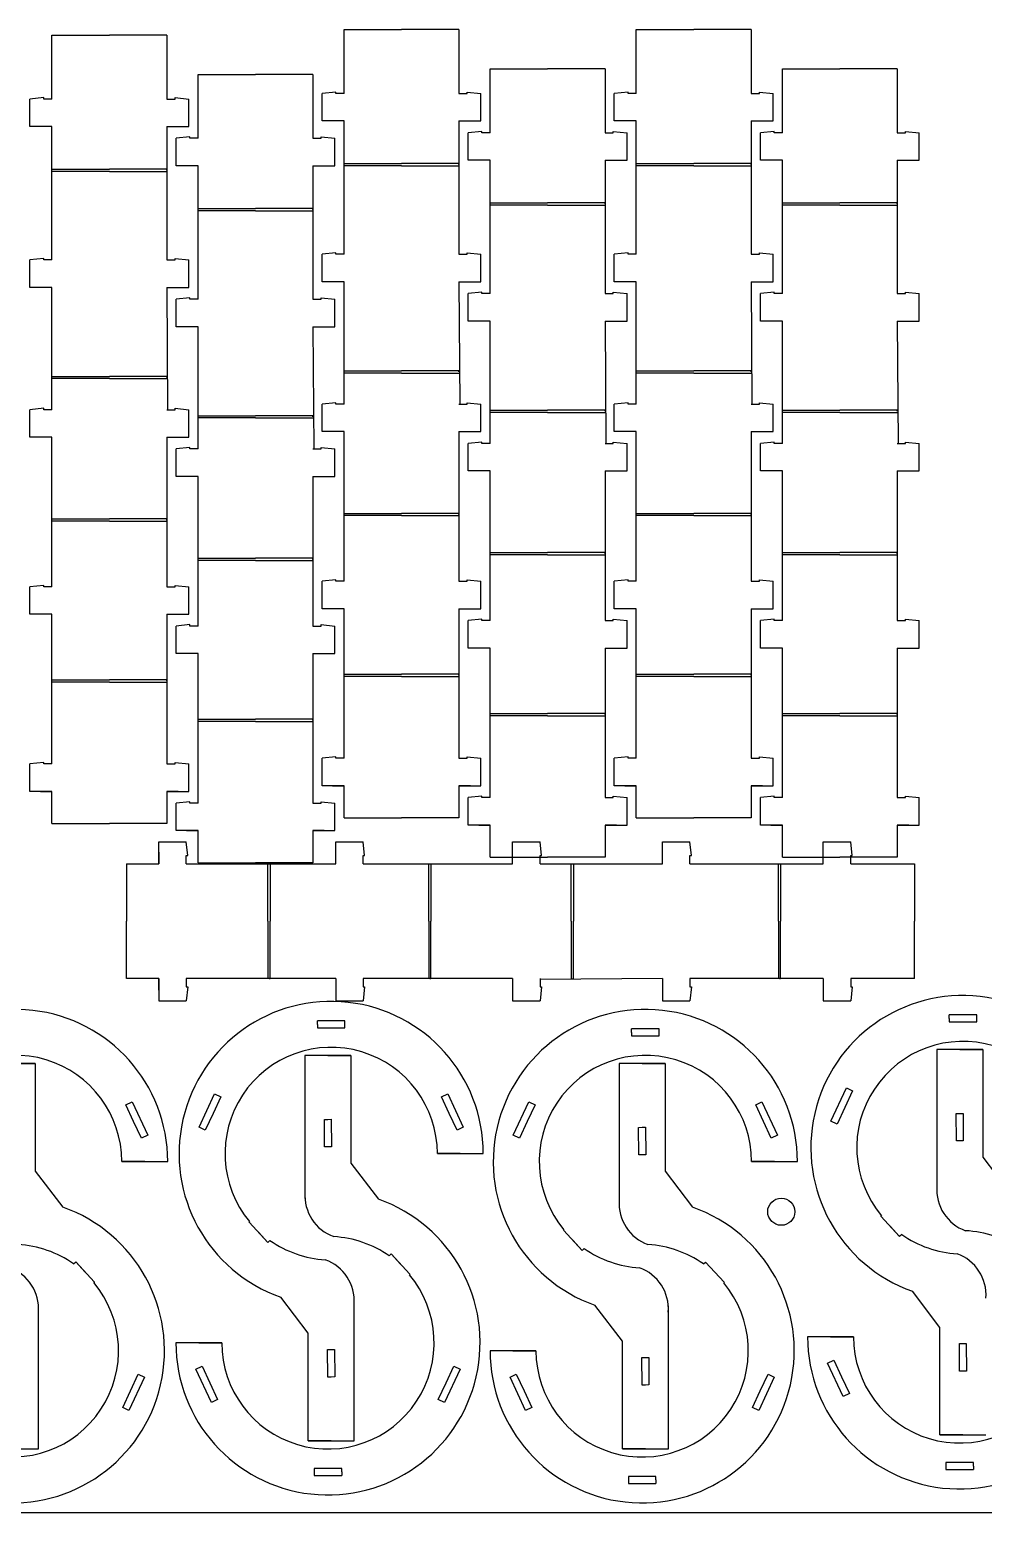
# Model space of a CAD drawing. Header units: inches. Extents: x 1422.9 to 1482.5, y 123.1 to 197.2.
# Drawn here: x 1470.64 to 1474.79, y 147.23 to 153.69 of the extents above; entities that cross this region are included whole.
import ezdxf

# ---------------------------------------------------------------- set-up
doc = ezdxf.new("R2010")
doc.units = ezdxf.units.IN
doc.header["$LTSCALE"] = 0.2
doc.header["$MEASUREMENT"] = 0
doc.layers.add('FLEXURES', color=1, linetype='Continuous')
doc.layers.add('OUTLINES', color=250, linetype='Continuous')

msp = doc.modelspace()

# ---------------------------------------------------------------- linework, layer by layer
at = {"layer": 'FLEXURES'}
for p, q in [((1472.0087, 153.099), (1472.0087, 153.104)), ((1472.0087, 153.104), (1472.2587, 153.104)), ((1472.2587, 153.094), (1472.0087, 153.094)), ((1472.5087, 153.104), (1472.2587, 153.104)), ((1472.2587, 153.094), (1472.5087, 153.094)), ((1472.5087, 153.099), (1472.5087, 153.104)), ((1473.2813, 153.099), (1473.2813, 153.104)), ((1473.2813, 153.104), (1473.5313, 153.104)), ((1473.5313, 153.094), (1473.2813, 153.094)), ((1473.7813, 153.104), (1473.5313, 153.104)), ((1473.5313, 153.094), (1473.7813, 153.094)), ((1473.7813, 153.099), (1473.7813, 153.104)), ((1470.7361, 153.0746), (1470.7361, 153.0796)), ((1470.7361, 153.0796), (1470.9861, 153.0796)), ((1470.9861, 153.0696), (1470.7361, 153.0696)), ((1471.2361, 153.0796), (1470.9861, 153.0796)), ((1470.9861, 153.0696), (1471.2361, 153.0696)), ((1471.2361, 153.0746), (1471.2361, 153.0796)), ((1471.3724, 152.9035), (1471.3724, 152.9085)), ((1471.3724, 152.9085), (1471.6224, 152.9085)), ((1471.6224, 152.8985), (1471.3724, 152.8985)), ((1471.8724, 152.9085), (1471.6224, 152.9085)), ((1471.6224, 152.8985), (1471.8724, 152.8985)), ((1471.8724, 152.9035), (1471.8724, 152.9085)), ((1472.645, 152.9279), (1472.645, 152.9329)), ((1472.645, 152.9329), (1472.895, 152.9329)), ((1472.895, 152.9229), (1472.645, 152.9229)), ((1473.145, 152.9329), (1472.895, 152.9329)), ((1472.895, 152.9229), (1473.145, 152.9229)), ((1473.145, 152.9279), (1473.145, 152.9329)), ((1473.9176, 152.9279), (1473.9176, 152.9329)), ((1473.9176, 152.9329), (1474.1676, 152.9329)), ((1474.1676, 152.9229), (1473.9176, 152.9229)), ((1474.4176, 152.9329), (1474.1676, 152.9329)), ((1474.1676, 152.9229), (1474.4176, 152.9229)), ((1474.4176, 152.9279), (1474.4176, 152.9329)), ((1472.0087, 152.1967), (1472.0087, 152.2017)), ((1472.0087, 152.2017), (1472.2587, 152.2017)), ((1472.2587, 152.1917), (1472.0087, 152.1917)), ((1472.5087, 152.2017), (1472.2587, 152.2017)), ((1472.2587, 152.1917), (1472.5087, 152.1917)), ((1472.5087, 152.1967), (1472.5087, 152.2017)), ((1473.2813, 152.1967), (1473.2813, 152.2017)), ((1473.2813, 152.2017), (1473.5313, 152.2017)), ((1473.5313, 152.1917), (1473.2813, 152.1917)), ((1473.7813, 152.2017), (1473.5313, 152.2017)), ((1473.5313, 152.1917), (1473.7813, 152.1917)), ((1473.7813, 152.1967), (1473.7813, 152.2017)), ((1470.7361, 152.1723), (1470.7361, 152.1773)), ((1470.7361, 152.1773), (1470.9861, 152.1773)), ((1470.9861, 152.1673), (1470.7361, 152.1673)), ((1471.2361, 152.1773), (1470.9861, 152.1773)), ((1470.9861, 152.1673), (1471.2361, 152.1673)), ((1471.2361, 152.1723), (1471.2361, 152.1773)), ((1471.3724, 152.0012), (1471.3724, 152.0062)), ((1471.3724, 152.0062), (1471.6224, 152.0062)), ((1471.6224, 151.9962), (1471.3724, 151.9962)), ((1471.8724, 152.0062), (1471.6224, 152.0062)), ((1471.6224, 151.9962), (1471.8724, 151.9962)), ((1471.8724, 152.0012), (1471.8724, 152.0062)), ((1472.645, 152.0256), (1472.645, 152.0306)), ((1472.645, 152.0306), (1472.895, 152.0306)), ((1472.895, 152.0206), (1472.645, 152.0206)), ((1473.145, 152.0306), (1472.895, 152.0306)), ((1472.895, 152.0206), (1473.145, 152.0206)), ((1473.145, 152.0256), (1473.145, 152.0306)), ((1473.9176, 152.0256), (1473.9176, 152.0306)), ((1473.9176, 152.0306), (1474.1676, 152.0306)), ((1474.1676, 152.0206), (1473.9176, 152.0206)), ((1474.4176, 152.0306), (1474.1676, 152.0306)), ((1474.1676, 152.0206), (1474.4176, 152.0206)), ((1474.4176, 152.0256), (1474.4176, 152.0306)), ((1470.7361, 151.5516), (1470.7361, 151.5566)), ((1470.7361, 151.5566), (1470.9861, 151.5566)), ((1470.9861, 151.5466), (1470.7361, 151.5466)), ((1471.2361, 151.5566), (1470.9861, 151.5566)), ((1470.9861, 151.5466), (1471.2361, 151.5466)), ((1471.2361, 151.5516), (1471.2361, 151.5566)), ((1472.0087, 151.576), (1472.0087, 151.581)), ((1472.0087, 151.581), (1472.2587, 151.581)), ((1472.2587, 151.571), (1472.0087, 151.571)), ((1472.5087, 151.581), (1472.2587, 151.581)), ((1472.2587, 151.571), (1472.5087, 151.571)), ((1472.5087, 151.576), (1472.5087, 151.581)), ((1473.2813, 151.576), (1473.2813, 151.581)), ((1473.2813, 151.581), (1473.5313, 151.581)), ((1473.5313, 151.571), (1473.2813, 151.571)), ((1473.7813, 151.581), (1473.5313, 151.581)), ((1473.5313, 151.571), (1473.7813, 151.571)), ((1473.7813, 151.576), (1473.7813, 151.581)), ((1471.3724, 151.3805), (1471.3724, 151.3855)), ((1471.3724, 151.3855), (1471.6224, 151.3855)), ((1471.6224, 151.3755), (1471.3724, 151.3755)), ((1471.8724, 151.3855), (1471.6224, 151.3855)), ((1471.6224, 151.3755), (1471.8724, 151.3755)), ((1471.8724, 151.3805), (1471.8724, 151.3855)), ((1472.645, 151.4049), (1472.645, 151.4099)), ((1472.645, 151.4099), (1472.895, 151.4099)), ((1472.895, 151.3999), (1472.645, 151.3999)), ((1473.145, 151.4099), (1472.895, 151.4099)), ((1472.895, 151.3999), (1473.145, 151.3999)), ((1473.145, 151.4049), (1473.145, 151.4099)), ((1473.9176, 151.4049), (1473.9176, 151.4099)), ((1473.9176, 151.4099), (1474.1676, 151.4099)), ((1474.1676, 151.3999), (1473.9176, 151.3999)), ((1474.4176, 151.4099), (1474.1676, 151.4099)), ((1474.1676, 151.3999), (1474.4176, 151.3999)), ((1474.4176, 151.4049), (1474.4176, 151.4099)), ((1470.7361, 150.8516), (1470.7361, 150.8566)), ((1470.7361, 150.8566), (1470.9861, 150.8566)), ((1470.9861, 150.8466), (1470.7361, 150.8466)), ((1471.2361, 150.8566), (1470.9861, 150.8566)), ((1470.9861, 150.8466), (1471.2361, 150.8466)), ((1471.2361, 150.8516), (1471.2361, 150.8566)), ((1472.0087, 150.876), (1472.0087, 150.881)), ((1472.0087, 150.881), (1472.2587, 150.881)), ((1472.2587, 150.871), (1472.0087, 150.871)), ((1472.5087, 150.881), (1472.2587, 150.881)), ((1472.2587, 150.871), (1472.5087, 150.871)), ((1472.5087, 150.876), (1472.5087, 150.881)), ((1473.2813, 150.876), (1473.2813, 150.881)), ((1473.2813, 150.881), (1473.5313, 150.881)), ((1473.5313, 150.871), (1473.2813, 150.871)), ((1473.7813, 150.881), (1473.5313, 150.881)), ((1473.5313, 150.871), (1473.7813, 150.871)), ((1473.7813, 150.876), (1473.7813, 150.881)), ((1472.645, 150.7049), (1472.645, 150.7099)), ((1472.645, 150.7099), (1472.895, 150.7099)), ((1473.145, 150.7099), (1472.895, 150.7099)), ((1473.145, 150.7049), (1473.145, 150.7099)), ((1473.9176, 150.7049), (1473.9176, 150.7099)), ((1473.9176, 150.7099), (1474.1676, 150.7099)), ((1474.4176, 150.7099), (1474.1676, 150.7099)), ((1474.4176, 150.7049), (1474.4176, 150.7099)), ((1471.3724, 150.6805), (1471.3724, 150.6855)), ((1471.3724, 150.6855), (1471.6224, 150.6855)), ((1471.6224, 150.6755), (1471.3724, 150.6755)), ((1471.8724, 150.6855), (1471.6224, 150.6855)), ((1471.6224, 150.6755), (1471.8724, 150.6755)), ((1471.8724, 150.6805), (1471.8724, 150.6855)), ((1472.895, 150.6999), (1472.645, 150.6999)), ((1472.895, 150.6999), (1473.145, 150.6999)), ((1474.1676, 150.6999), (1473.9176, 150.6999)), ((1474.1676, 150.6999), (1474.4176, 150.6999)), ((1471.6769, 149.8056), (1471.6769, 150.0556)), ((1471.6819, 150.0556), (1471.6869, 150.0556)), ((1471.6869, 150.0556), (1471.6869, 149.8056)), ((1472.3769, 149.8056), (1472.3769, 150.0556)), ((1472.3819, 150.0556), (1472.3869, 150.0556)), ((1472.3869, 150.0556), (1472.3869, 149.8056)), ((1472.9976, 149.8056), (1472.9976, 150.0556)), ((1473.0026, 150.0556), (1473.0076, 150.0556)), ((1473.0076, 150.0556), (1473.0076, 149.8056)), ((1473.8999, 149.8056), (1473.8999, 150.0556)), ((1473.9049, 150.0556), (1473.9099, 150.0556)), ((1473.9099, 150.0556), (1473.9099, 149.8056)), ((1471.6769, 149.8056), (1471.6769, 149.5556)), ((1471.6869, 149.5556), (1471.6869, 149.8056)), ((1472.3769, 149.8056), (1472.3769, 149.5556)), ((1472.3869, 149.5556), (1472.3869, 149.8056)), ((1472.9976, 149.8056), (1472.9976, 149.5556)), ((1473.0076, 149.5556), (1473.0076, 149.8056)), ((1473.8999, 149.8056), (1473.8999, 149.5556)), ((1473.9099, 149.5556), (1473.9099, 149.8056)), ((1471.6819, 149.5556), (1471.6869, 149.5556)), ((1472.3819, 149.5556), (1472.3869, 149.5556)), ((1473.0026, 149.5556), (1473.0076, 149.5556)), ((1473.9049, 149.5556), (1473.9099, 149.5556))]:
    msp.add_line(p, q, dxfattribs=at)
msp.add_circle((1473.9126, 148.541), 0.0591, dxfattribs=at)
at = {"layer": 'OUTLINES'}
for p, q in [((1472.0087, 153.6865), (1472.2587, 153.6865)), ((1472.0087, 153.409), (1472.0087, 153.6865)), ((1472.5087, 153.6865), (1472.2587, 153.6865)), ((1472.5087, 153.6865), (1472.5087, 153.409)), ((1473.2813, 153.6865), (1473.5313, 153.6865)), ((1473.2813, 153.409), (1473.2813, 153.6865)), ((1473.7813, 153.6865), (1473.5313, 153.6865)), ((1473.7813, 153.6865), (1473.7813, 153.409)), ((1470.7361, 153.6621), (1470.9861, 153.6621)), ((1470.7361, 153.3846), (1470.7361, 153.6621)), ((1471.2361, 153.6621), (1470.9861, 153.6621)), ((1471.2361, 153.6621), (1471.2361, 153.3846)), ((1471.3724, 153.491), (1471.6224, 153.491)), ((1471.3724, 153.2135), (1471.3724, 153.491)), ((1471.8724, 153.491), (1471.6224, 153.491)), ((1471.8724, 153.491), (1471.8724, 153.2135)), ((1472.645, 153.5154), (1472.895, 153.5154)), ((1472.645, 153.2379), (1472.645, 153.5154)), ((1473.145, 153.5154), (1472.895, 153.5154)), ((1473.145, 153.5154), (1473.145, 153.2379)), ((1473.9176, 153.5154), (1474.1676, 153.5154)), ((1473.9176, 153.2379), (1473.9176, 153.5154)), ((1474.4176, 153.5154), (1474.1676, 153.5154)), ((1474.4176, 153.5154), (1474.4176, 153.2379)), ((1471.9727, 153.415), (1471.9127, 153.409)), ((1471.9727, 153.409), (1471.9727, 153.415)), ((1472.5447, 153.409), (1472.5447, 153.415)), ((1472.5447, 153.415), (1472.6047, 153.409)), ((1473.2453, 153.415), (1473.1853, 153.409)), ((1473.2453, 153.409), (1473.2453, 153.415)), ((1473.8173, 153.409), (1473.8173, 153.415)), ((1473.8173, 153.415), (1473.8773, 153.409)), ((1470.7001, 153.3906), (1470.6401, 153.3846)), ((1470.6401, 153.2646), (1470.6401, 153.3846)), ((1470.7001, 153.3846), (1470.7001, 153.3906)), ((1470.7361, 153.3846), (1470.7001, 153.3846)), ((1471.2361, 153.3846), (1471.2721, 153.3846)), ((1471.2721, 153.3846), (1471.2721, 153.3906)), ((1471.2721, 153.3906), (1471.3321, 153.3846)), ((1471.3321, 153.2646), (1471.3321, 153.3846)), ((1471.9127, 153.289), (1471.9127, 153.409)), ((1472.0087, 153.409), (1471.9727, 153.409)), ((1472.5087, 153.409), (1472.5447, 153.409)), ((1472.6047, 153.289), (1472.6047, 153.409)), ((1473.1853, 153.289), (1473.1853, 153.409)), ((1473.2813, 153.409), (1473.2453, 153.409)), ((1473.7813, 153.409), (1473.8173, 153.409)), ((1473.8773, 153.289), (1473.8773, 153.409)), ((1472.0087, 153.289), (1471.9127, 153.289)), ((1471.9727, 153.289), (1471.9127, 153.289)), ((1472.0087, 153.289), (1471.9727, 153.289)), ((1472.0087, 152.709), (1472.0087, 153.289)), ((1472.5087, 153.289), (1472.6047, 153.289)), ((1472.5087, 153.289), (1472.5447, 153.289)), ((1472.5087, 153.289), (1472.5087, 152.709)), ((1472.5447, 153.289), (1472.6047, 153.289)), ((1473.2813, 153.289), (1473.1853, 153.289)), ((1473.2453, 153.289), (1473.1853, 153.289)), ((1473.2813, 153.289), (1473.2453, 153.289)), ((1473.2813, 152.709), (1473.2813, 153.289)), ((1473.7813, 153.289), (1473.8773, 153.289)), ((1473.7813, 153.289), (1473.8173, 153.289)), ((1473.7813, 153.289), (1473.7813, 152.709)), ((1473.8173, 153.289), (1473.8773, 153.289)), ((1470.7361, 153.2646), (1470.6401, 153.2646)), ((1470.7001, 153.2646), (1470.6401, 153.2646)), ((1470.7361, 153.2646), (1470.7001, 153.2646)), ((1470.7361, 152.6846), (1470.7361, 153.2646)), ((1471.2361, 153.2646), (1471.3321, 153.2646)), ((1471.2361, 153.2646), (1471.2721, 153.2646)), ((1471.2361, 153.2646), (1471.2361, 152.6846)), ((1471.2721, 153.2646), (1471.3321, 153.2646)), ((1471.3364, 153.2195), (1471.2764, 153.2135)), ((1471.3364, 153.2135), (1471.3364, 153.2195)), ((1471.9084, 153.2135), (1471.9084, 153.2195)), ((1471.9084, 153.2195), (1471.9684, 153.2135)), ((1472.609, 153.2439), (1472.549, 153.2379)), ((1472.549, 153.1179), (1472.549, 153.2379)), ((1472.609, 153.2379), (1472.609, 153.2439)), ((1472.645, 153.2379), (1472.609, 153.2379)), ((1473.145, 153.2379), (1473.181, 153.2379)), ((1473.181, 153.2379), (1473.181, 153.2439)), ((1473.181, 153.2439), (1473.241, 153.2379)), ((1473.241, 153.1179), (1473.241, 153.2379)), ((1473.8816, 153.2439), (1473.8216, 153.2379)), ((1473.8216, 153.1179), (1473.8216, 153.2379)), ((1473.8816, 153.2379), (1473.8816, 153.2439)), ((1473.9176, 153.2379), (1473.8816, 153.2379)), ((1474.4176, 153.2379), (1474.4536, 153.2379)), ((1474.4536, 153.2379), (1474.4536, 153.2439)), ((1474.4536, 153.2439), (1474.5136, 153.2379)), ((1474.5136, 153.1179), (1474.5136, 153.2379)), ((1471.2764, 153.0935), (1471.2764, 153.2135)), ((1471.3724, 153.2135), (1471.3364, 153.2135)), ((1471.8724, 153.2135), (1471.9084, 153.2135)), ((1471.9684, 153.0935), (1471.9684, 153.2135)), ((1471.3724, 153.0935), (1471.2764, 153.0935)), ((1471.3364, 153.0935), (1471.2764, 153.0935)), ((1471.3724, 153.0935), (1471.3364, 153.0935)), ((1471.3724, 152.5135), (1471.3724, 153.0935)), ((1471.8724, 153.0935), (1471.9684, 153.0935)), ((1471.8724, 153.0935), (1471.9084, 153.0935)), ((1471.8724, 153.0935), (1471.8724, 152.5135)), ((1471.9084, 153.0935), (1471.9684, 153.0935)), ((1472.645, 153.1179), (1472.549, 153.1179)), ((1472.609, 153.1179), (1472.549, 153.1179)), ((1472.645, 153.1179), (1472.609, 153.1179)), ((1472.645, 152.5379), (1472.645, 153.1179)), ((1473.145, 153.1179), (1473.241, 153.1179)), ((1473.145, 153.1179), (1473.181, 153.1179)), ((1473.145, 153.1179), (1473.145, 152.5379)), ((1473.181, 153.1179), (1473.241, 153.1179)), ((1473.9176, 153.1179), (1473.8216, 153.1179)), ((1473.8816, 153.1179), (1473.8216, 153.1179)), ((1473.9176, 153.1179), (1473.8816, 153.1179)), ((1473.9176, 152.5379), (1473.9176, 153.1179)), ((1474.4176, 153.1179), (1474.5136, 153.1179)), ((1474.4176, 153.1179), (1474.4536, 153.1179)), ((1474.4176, 153.1179), (1474.4176, 152.5379)), ((1474.4536, 153.1179), (1474.5136, 153.1179)), ((1471.9727, 152.715), (1471.9127, 152.709)), ((1471.9127, 152.589), (1471.9127, 152.709)), ((1471.9727, 152.709), (1471.9727, 152.715)), ((1472.0087, 152.709), (1471.9727, 152.709)), ((1472.5087, 152.709), (1472.5447, 152.709)), ((1472.5447, 152.709), (1472.5447, 152.715)), ((1472.5447, 152.715), (1472.6047, 152.709)), ((1472.6047, 152.589), (1472.6047, 152.709)), ((1473.2453, 152.715), (1473.1853, 152.709)), ((1473.1853, 152.589), (1473.1853, 152.709)), ((1473.2453, 152.709), (1473.2453, 152.715)), ((1473.2813, 152.709), (1473.2453, 152.709)), ((1473.7813, 152.709), (1473.8173, 152.709)), ((1473.8173, 152.709), (1473.8173, 152.715)), ((1473.8173, 152.715), (1473.8773, 152.709)), ((1473.8773, 152.589), (1473.8773, 152.709)), ((1470.7001, 152.6906), (1470.6401, 152.6846)), ((1470.6401, 152.5646), (1470.6401, 152.6846)), ((1470.7001, 152.6846), (1470.7001, 152.6906)), ((1470.7361, 152.6846), (1470.7001, 152.6846)), ((1471.2361, 152.6846), (1471.2721, 152.6846)), ((1471.2721, 152.6846), (1471.2721, 152.6906)), ((1471.2721, 152.6906), (1471.3321, 152.6846)), ((1471.3321, 152.5646), (1471.3321, 152.6846)), ((1472.0087, 152.589), (1471.9127, 152.589)), ((1471.9727, 152.589), (1471.9127, 152.589)), ((1472.0087, 152.589), (1471.9727, 152.589)), ((1472.0087, 152.0567), (1472.0087, 152.589)), ((1472.5087, 152.589), (1472.6047, 152.589)), ((1472.5087, 152.589), (1472.5447, 152.589)), ((1472.5087, 152.589), (1472.5123, 152.0567)), ((1472.5447, 152.589), (1472.6047, 152.589)), ((1473.2813, 152.589), (1473.1853, 152.589)), ((1473.2453, 152.589), (1473.1853, 152.589)), ((1473.2813, 152.589), (1473.2453, 152.589)), ((1473.2813, 152.0567), (1473.2813, 152.589)), ((1473.7813, 152.589), (1473.8773, 152.589)), ((1473.7813, 152.589), (1473.8173, 152.589)), ((1473.7813, 152.589), (1473.7849, 152.0567)), ((1473.8173, 152.589), (1473.8773, 152.589)), ((1470.7361, 152.5646), (1470.6401, 152.5646)), ((1470.7001, 152.5646), (1470.6401, 152.5646)), ((1470.7361, 152.5646), (1470.7001, 152.5646)), ((1470.7361, 152.0323), (1470.7361, 152.5646)), ((1471.2361, 152.5646), (1471.3321, 152.5646)), ((1471.2361, 152.5646), (1471.2721, 152.5646)), ((1471.2361, 152.5646), (1471.2397, 152.0323)), ((1471.2721, 152.5646), (1471.3321, 152.5646)), ((1471.3364, 152.5195), (1471.2764, 152.5135)), ((1471.2764, 152.3935), (1471.2764, 152.5135)), ((1471.3364, 152.5135), (1471.3364, 152.5195)), ((1471.3724, 152.5135), (1471.3364, 152.5135)), ((1471.8724, 152.5135), (1471.9084, 152.5135)), ((1471.9084, 152.5135), (1471.9084, 152.5195)), ((1471.9084, 152.5195), (1471.9684, 152.5135)), ((1471.9684, 152.3935), (1471.9684, 152.5135)), ((1472.609, 152.5439), (1472.549, 152.5379)), ((1472.549, 152.4179), (1472.549, 152.5379)), ((1472.609, 152.5379), (1472.609, 152.5439)), ((1472.645, 152.5379), (1472.609, 152.5379)), ((1473.145, 152.5379), (1473.181, 152.5379)), ((1473.181, 152.5379), (1473.181, 152.5439)), ((1473.181, 152.5439), (1473.241, 152.5379)), ((1473.241, 152.4179), (1473.241, 152.5379)), ((1473.8816, 152.5439), (1473.8216, 152.5379)), ((1473.8216, 152.4179), (1473.8216, 152.5379)), ((1473.8816, 152.5379), (1473.8816, 152.5439)), ((1473.9176, 152.5379), (1473.8816, 152.5379)), ((1474.4176, 152.5379), (1474.4536, 152.5379)), ((1474.4536, 152.5379), (1474.4536, 152.5439)), ((1474.4536, 152.5439), (1474.5136, 152.5379)), ((1474.5136, 152.4179), (1474.5136, 152.5379)), ((1471.3724, 152.3935), (1471.2764, 152.3935)), ((1471.3364, 152.3935), (1471.2764, 152.3935)), ((1471.3724, 152.3935), (1471.3364, 152.3935)), ((1471.3724, 151.8612), (1471.3724, 152.3935)), ((1471.8724, 152.3935), (1471.9684, 152.3935)), ((1471.8724, 152.3935), (1471.9084, 152.3935)), ((1471.8724, 152.3935), (1471.876, 151.8612)), ((1471.9084, 152.3935), (1471.9684, 152.3935)), ((1472.645, 152.4179), (1472.549, 152.4179)), ((1472.609, 152.4179), (1472.549, 152.4179)), ((1472.645, 152.4179), (1472.609, 152.4179)), ((1472.645, 151.8856), (1472.645, 152.4179)), ((1473.145, 152.4179), (1473.241, 152.4179)), ((1473.145, 152.4179), (1473.181, 152.4179)), ((1473.145, 152.4179), (1473.1486, 151.8856)), ((1473.181, 152.4179), (1473.241, 152.4179)), ((1473.9176, 152.4179), (1473.8216, 152.4179)), ((1473.8816, 152.4179), (1473.8216, 152.4179)), ((1473.9176, 152.4179), (1473.8816, 152.4179)), ((1473.9176, 151.8856), (1473.9176, 152.4179)), ((1474.4176, 152.4179), (1474.5136, 152.4179)), ((1474.4176, 152.4179), (1474.4536, 152.4179)), ((1474.4176, 152.4179), (1474.4212, 151.8856)), ((1474.4536, 152.4179), (1474.5136, 152.4179)), ((1471.9727, 152.0627), (1471.9127, 152.0567)), ((1471.9727, 152.0567), (1471.9727, 152.0627)), ((1472.5447, 152.0567), (1472.5447, 152.0627)), ((1472.5447, 152.0627), (1472.6047, 152.0567)), ((1473.2453, 152.0627), (1473.1853, 152.0567)), ((1473.2453, 152.0567), (1473.2453, 152.0627)), ((1473.8173, 152.0567), (1473.8173, 152.0627)), ((1473.8173, 152.0627), (1473.8773, 152.0567)), ((1470.7001, 152.0383), (1470.6401, 152.0323)), ((1470.6401, 151.9123), (1470.6401, 152.0323)), ((1470.7001, 152.0323), (1470.7001, 152.0383)), ((1470.7361, 152.0323), (1470.7001, 152.0323)), ((1471.2361, 152.0323), (1471.2721, 152.0323)), ((1471.2721, 152.0323), (1471.2721, 152.0383)), ((1471.2721, 152.0383), (1471.3321, 152.0323)), ((1471.3321, 151.9123), (1471.3321, 152.0323)), ((1471.9127, 151.9367), (1471.9127, 152.0567)), ((1472.0087, 152.0567), (1471.9727, 152.0567)), ((1472.5087, 152.0567), (1472.5447, 152.0567)), ((1472.6047, 151.9367), (1472.6047, 152.0567)), ((1473.1853, 151.9367), (1473.1853, 152.0567)), ((1473.2813, 152.0567), (1473.2453, 152.0567)), ((1473.7813, 152.0567), (1473.8173, 152.0567)), ((1473.8773, 151.9367), (1473.8773, 152.0567)), ((1472.0087, 151.9367), (1471.9127, 151.9367)), ((1471.9727, 151.9367), (1471.9127, 151.9367)), ((1472.0087, 151.9367), (1471.9727, 151.9367)), ((1472.0087, 151.286), (1472.0087, 151.9367)), ((1472.5087, 151.9367), (1472.6047, 151.9367)), ((1472.5087, 151.9367), (1472.5447, 151.9367)), ((1472.5087, 151.9367), (1472.5087, 151.286)), ((1472.5447, 151.9367), (1472.6047, 151.9367)), ((1473.2813, 151.9367), (1473.1853, 151.9367)), ((1473.2453, 151.9367), (1473.1853, 151.9367)), ((1473.2813, 151.9367), (1473.2453, 151.9367)), ((1473.2813, 151.286), (1473.2813, 151.9367)), ((1473.7813, 151.9367), (1473.8773, 151.9367)), ((1473.7813, 151.9367), (1473.8173, 151.9367)), ((1473.7813, 151.9367), (1473.7813, 151.286)), ((1473.8173, 151.9367), (1473.8773, 151.9367)), ((1470.7361, 151.9123), (1470.6401, 151.9123)), ((1470.7001, 151.9123), (1470.6401, 151.9123)), ((1470.7361, 151.9123), (1470.7001, 151.9123)), ((1470.7361, 151.2616), (1470.7361, 151.9123)), ((1471.2361, 151.9123), (1471.3321, 151.9123)), ((1471.2361, 151.9123), (1471.2721, 151.9123)), ((1471.2361, 151.9123), (1471.2361, 151.2616)), ((1471.2721, 151.9123), (1471.3321, 151.9123)), ((1471.3364, 151.8672), (1471.2764, 151.8612)), ((1471.3364, 151.8612), (1471.3364, 151.8672)), ((1471.9084, 151.8612), (1471.9084, 151.8672)), ((1471.9084, 151.8672), (1471.9684, 151.8612)), ((1472.609, 151.8916), (1472.549, 151.8856)), ((1472.549, 151.7656), (1472.549, 151.8856)), ((1472.609, 151.8856), (1472.609, 151.8916)), ((1472.645, 151.8856), (1472.609, 151.8856)), ((1473.145, 151.8856), (1473.181, 151.8856)), ((1473.181, 151.8856), (1473.181, 151.8916)), ((1473.181, 151.8916), (1473.241, 151.8856)), ((1473.241, 151.7656), (1473.241, 151.8856)), ((1473.8816, 151.8916), (1473.8216, 151.8856)), ((1473.8216, 151.7656), (1473.8216, 151.8856)), ((1473.8816, 151.8856), (1473.8816, 151.8916)), ((1473.9176, 151.8856), (1473.8816, 151.8856)), ((1474.4176, 151.8856), (1474.4536, 151.8856)), ((1474.4536, 151.8856), (1474.4536, 151.8916)), ((1474.4536, 151.8916), (1474.5136, 151.8856)), ((1474.5136, 151.7656), (1474.5136, 151.8856)), ((1471.2764, 151.7412), (1471.2764, 151.8612)), ((1471.3724, 151.8612), (1471.3364, 151.8612)), ((1471.8724, 151.8612), (1471.9084, 151.8612)), ((1471.9684, 151.7412), (1471.9684, 151.8612)), ((1471.3724, 151.7412), (1471.2764, 151.7412)), ((1471.3364, 151.7412), (1471.2764, 151.7412)), ((1471.3724, 151.7412), (1471.3364, 151.7412)), ((1471.3724, 151.0905), (1471.3724, 151.7412)), ((1471.8724, 151.7412), (1471.9684, 151.7412)), ((1471.8724, 151.7412), (1471.9084, 151.7412)), ((1471.8724, 151.7412), (1471.8724, 151.0905)), ((1471.9084, 151.7412), (1471.9684, 151.7412)), ((1472.645, 151.7656), (1472.549, 151.7656)), ((1472.609, 151.7656), (1472.549, 151.7656)), ((1472.645, 151.7656), (1472.609, 151.7656)), ((1472.645, 151.1149), (1472.645, 151.7656)), ((1473.145, 151.7656), (1473.241, 151.7656)), ((1473.145, 151.7656), (1473.181, 151.7656)), ((1473.145, 151.7656), (1473.145, 151.1149)), ((1473.181, 151.7656), (1473.241, 151.7656)), ((1473.9176, 151.7656), (1473.8216, 151.7656)), ((1473.8816, 151.7656), (1473.8216, 151.7656)), ((1473.9176, 151.7656), (1473.8816, 151.7656)), ((1473.9176, 151.1149), (1473.9176, 151.7656)), ((1474.4176, 151.7656), (1474.5136, 151.7656)), ((1474.4176, 151.7656), (1474.4536, 151.7656)), ((1474.4176, 151.7656), (1474.4176, 151.1149)), ((1474.4536, 151.7656), (1474.5136, 151.7656)), ((1471.9727, 151.292), (1471.9127, 151.286)), ((1471.9127, 151.166), (1471.9127, 151.286)), ((1471.9727, 151.286), (1471.9727, 151.292)), ((1472.0087, 151.286), (1471.9727, 151.286)), ((1472.5087, 151.286), (1472.5447, 151.286)), ((1472.5447, 151.286), (1472.5447, 151.292)), ((1472.5447, 151.292), (1472.6047, 151.286)), ((1472.6047, 151.166), (1472.6047, 151.286)), ((1473.2453, 151.292), (1473.1853, 151.286)), ((1473.1853, 151.166), (1473.1853, 151.286)), ((1473.2453, 151.286), (1473.2453, 151.292)), ((1473.2813, 151.286), (1473.2453, 151.286)), ((1473.7813, 151.286), (1473.8173, 151.286)), ((1473.8173, 151.286), (1473.8173, 151.292)), ((1473.8173, 151.292), (1473.8773, 151.286)), ((1473.8773, 151.166), (1473.8773, 151.286)), ((1470.7001, 151.2676), (1470.6401, 151.2616)), ((1470.6401, 151.1416), (1470.6401, 151.2616)), ((1470.7001, 151.2616), (1470.7001, 151.2676)), ((1470.7361, 151.2616), (1470.7001, 151.2616)), ((1471.2361, 151.2616), (1471.2721, 151.2616)), ((1471.2721, 151.2616), (1471.2721, 151.2676)), ((1471.2721, 151.2676), (1471.3321, 151.2616)), ((1471.3321, 151.1416), (1471.3321, 151.2616)), ((1472.0087, 151.166), (1471.9127, 151.166)), ((1471.9727, 151.166), (1471.9127, 151.166)), ((1472.0087, 151.166), (1471.9727, 151.166)), ((1472.0087, 150.5153), (1472.0087, 151.166)), ((1472.5087, 151.166), (1472.6047, 151.166)), ((1472.5087, 151.166), (1472.5447, 151.166)), ((1472.5087, 151.166), (1472.5087, 150.5153)), ((1472.5447, 151.166), (1472.6047, 151.166)), ((1473.2813, 151.166), (1473.1853, 151.166)), ((1473.2453, 151.166), (1473.1853, 151.166)), ((1473.2813, 151.166), (1473.2453, 151.166)), ((1473.2813, 150.5153), (1473.2813, 151.166)), ((1473.7813, 151.166), (1473.8773, 151.166)), ((1473.7813, 151.166), (1473.8173, 151.166)), ((1473.7813, 151.166), (1473.7813, 150.5153)), ((1473.8173, 151.166), (1473.8773, 151.166)), ((1470.7361, 151.1416), (1470.6401, 151.1416)), ((1470.7001, 151.1416), (1470.6401, 151.1416)), ((1470.7361, 151.1416), (1470.7001, 151.1416)), ((1470.7361, 150.4909), (1470.7361, 151.1416)), ((1471.2361, 151.1416), (1471.3321, 151.1416)), ((1471.2361, 151.1416), (1471.2721, 151.1416)), ((1471.2361, 151.1416), (1471.2361, 150.4909)), ((1471.2721, 151.1416), (1471.3321, 151.1416)), ((1471.3364, 151.0965), (1471.2764, 151.0905)), ((1471.2764, 150.9705), (1471.2764, 151.0905)), ((1471.3364, 151.0905), (1471.3364, 151.0965)), ((1471.3724, 151.0905), (1471.3364, 151.0905)), ((1471.8724, 151.0905), (1471.9084, 151.0905)), ((1471.9084, 151.0905), (1471.9084, 151.0965)), ((1471.9084, 151.0965), (1471.9684, 151.0905)), ((1471.9684, 150.9705), (1471.9684, 151.0905)), ((1472.609, 151.1209), (1472.549, 151.1149)), ((1472.549, 150.9949), (1472.549, 151.1149)), ((1472.609, 151.1149), (1472.609, 151.1209)), ((1472.645, 151.1149), (1472.609, 151.1149)), ((1473.145, 151.1149), (1473.181, 151.1149)), ((1473.181, 151.1149), (1473.181, 151.1209)), ((1473.181, 151.1209), (1473.241, 151.1149)), ((1473.241, 150.9949), (1473.241, 151.1149)), ((1473.8816, 151.1209), (1473.8216, 151.1149)), ((1473.8216, 150.9949), (1473.8216, 151.1149)), ((1473.8816, 151.1149), (1473.8816, 151.1209)), ((1473.9176, 151.1149), (1473.8816, 151.1149)), ((1474.4176, 151.1149), (1474.4536, 151.1149)), ((1474.4536, 151.1149), (1474.4536, 151.1209)), ((1474.4536, 151.1209), (1474.5136, 151.1149)), ((1474.5136, 150.9949), (1474.5136, 151.1149)), ((1471.3724, 150.9705), (1471.2764, 150.9705)), ((1471.3364, 150.9705), (1471.2764, 150.9705)), ((1471.3724, 150.9705), (1471.3364, 150.9705)), ((1471.3724, 150.3198), (1471.3724, 150.9705)), ((1471.8724, 150.9705), (1471.9684, 150.9705)), ((1471.8724, 150.9705), (1471.9084, 150.9705)), ((1471.8724, 150.9705), (1471.8724, 150.3198)), ((1471.9084, 150.9705), (1471.9684, 150.9705)), ((1472.645, 150.9949), (1472.549, 150.9949)), ((1472.609, 150.9949), (1472.549, 150.9949)), ((1472.645, 150.9949), (1472.609, 150.9949)), ((1472.645, 150.3442), (1472.645, 150.9949)), ((1473.145, 150.9949), (1473.241, 150.9949)), ((1473.145, 150.9949), (1473.181, 150.9949)), ((1473.145, 150.9949), (1473.145, 150.3442)), ((1473.181, 150.9949), (1473.241, 150.9949)), ((1473.9176, 150.9949), (1473.8216, 150.9949)), ((1473.8816, 150.9949), (1473.8216, 150.9949)), ((1473.9176, 150.9949), (1473.8816, 150.9949)), ((1473.9176, 150.3442), (1473.9176, 150.9949)), ((1474.4176, 150.9949), (1474.5136, 150.9949)), ((1474.4176, 150.9949), (1474.4536, 150.9949)), ((1474.4176, 150.9949), (1474.4176, 150.3442)), ((1474.4536, 150.9949), (1474.5136, 150.9949)), ((1471.9727, 150.5213), (1471.9127, 150.5153)), ((1471.9127, 150.3953), (1471.9127, 150.5153)), ((1471.9727, 150.5153), (1471.9727, 150.5213)), ((1472.0087, 150.5153), (1471.9727, 150.5153)), ((1472.5087, 150.5153), (1472.5447, 150.5153)), ((1472.5447, 150.5153), (1472.5447, 150.5213)), ((1472.5447, 150.5213), (1472.6047, 150.5153)), ((1472.6047, 150.3953), (1472.6047, 150.5153)), ((1473.2453, 150.5213), (1473.1853, 150.5153)), ((1473.1853, 150.3953), (1473.1853, 150.5153)), ((1473.2453, 150.5153), (1473.2453, 150.5213)), ((1473.2813, 150.5153), (1473.2453, 150.5153)), ((1473.7813, 150.5153), (1473.8173, 150.5153)), ((1473.8173, 150.5153), (1473.8173, 150.5213)), ((1473.8173, 150.5213), (1473.8773, 150.5153)), ((1473.8773, 150.3953), (1473.8773, 150.5153)), ((1470.7001, 150.4969), (1470.6401, 150.4909)), ((1470.6401, 150.3709), (1470.6401, 150.4909)), ((1470.7001, 150.4909), (1470.7001, 150.4969)), ((1470.7361, 150.4909), (1470.7001, 150.4909)), ((1471.2361, 150.4909), (1471.2721, 150.4909)), ((1471.2721, 150.4909), (1471.2721, 150.4969)), ((1471.2721, 150.4969), (1471.3321, 150.4909)), ((1471.3321, 150.3709), (1471.3321, 150.4909)), ((1472.0087, 150.3953), (1471.9127, 150.3953)), ((1471.9727, 150.3953), (1471.9127, 150.3953)), ((1471.9587, 150.3953), (1472.0087, 150.3953)), ((1472.0087, 150.3953), (1471.9727, 150.3953)), ((1472.0087, 150.2553), (1472.0087, 150.3953)), ((1472.5587, 150.3953), (1472.5087, 150.3953)), ((1472.5087, 150.3953), (1472.6047, 150.3953)), ((1472.5087, 150.3953), (1472.5447, 150.3953)), ((1472.5087, 150.3953), (1472.5087, 150.2553)), ((1472.5447, 150.3953), (1472.6047, 150.3953)), ((1473.2813, 150.3953), (1473.1853, 150.3953)), ((1473.2453, 150.3953), (1473.1853, 150.3953)), ((1473.2313, 150.3953), (1473.2813, 150.3953)), ((1473.2813, 150.3953), (1473.2453, 150.3953)), ((1473.2813, 150.2553), (1473.2813, 150.3953)), ((1473.8313, 150.3953), (1473.7813, 150.3953)), ((1473.7813, 150.3953), (1473.8773, 150.3953)), ((1473.7813, 150.3953), (1473.8173, 150.3953)), ((1473.7813, 150.3953), (1473.7813, 150.2553)), ((1473.8173, 150.3953), (1473.8773, 150.3953)), ((1470.7361, 150.3709), (1470.6401, 150.3709)), ((1470.7001, 150.3709), (1470.6401, 150.3709)), ((1470.6861, 150.3709), (1470.7361, 150.3709)), ((1470.7361, 150.3709), (1470.7001, 150.3709)), ((1470.7361, 150.2309), (1470.7361, 150.3709)), ((1471.2861, 150.3709), (1471.2361, 150.3709)), ((1471.2361, 150.3709), (1471.3321, 150.3709)), ((1471.2361, 150.3709), (1471.2721, 150.3709)), ((1471.2361, 150.3709), (1471.2361, 150.2309)), ((1471.2721, 150.3709), (1471.3321, 150.3709)), ((1471.3364, 150.3258), (1471.2764, 150.3198)), ((1471.2764, 150.1998), (1471.2764, 150.3198)), ((1471.3364, 150.3198), (1471.3364, 150.3258)), ((1471.3724, 150.3198), (1471.3364, 150.3198)), ((1471.8724, 150.3198), (1471.9084, 150.3198)), ((1471.9084, 150.3198), (1471.9084, 150.3258)), ((1471.9084, 150.3258), (1471.9684, 150.3198)), ((1471.9684, 150.1998), (1471.9684, 150.3198)), ((1472.609, 150.3502), (1472.549, 150.3442)), ((1472.549, 150.2242), (1472.549, 150.3442)), ((1472.609, 150.3442), (1472.609, 150.3502)), ((1472.645, 150.3442), (1472.609, 150.3442)), ((1473.145, 150.3442), (1473.181, 150.3442)), ((1473.181, 150.3442), (1473.181, 150.3502)), ((1473.181, 150.3502), (1473.241, 150.3442)), ((1473.241, 150.2242), (1473.241, 150.3442)), ((1473.8816, 150.3502), (1473.8216, 150.3442)), ((1473.8216, 150.2242), (1473.8216, 150.3442)), ((1473.8816, 150.3442), (1473.8816, 150.3502)), ((1473.9176, 150.3442), (1473.8816, 150.3442)), ((1474.4176, 150.3442), (1474.4536, 150.3442)), ((1474.4536, 150.3442), (1474.4536, 150.3502)), ((1474.4536, 150.3502), (1474.5136, 150.3442)), ((1474.5136, 150.2242), (1474.5136, 150.3442)), ((1472.0087, 150.2553), (1472.2587, 150.2553)), ((1472.5087, 150.2553), (1472.2587, 150.2553)), ((1473.2813, 150.2553), (1473.5313, 150.2553)), ((1473.7813, 150.2553), (1473.5313, 150.2553)), ((1470.7361, 150.2309), (1470.9861, 150.2309)), ((1471.2361, 150.2309), (1470.9861, 150.2309)), ((1471.3724, 150.1998), (1471.2764, 150.1998)), ((1471.3364, 150.1998), (1471.2764, 150.1998)), ((1471.3224, 150.1998), (1471.3724, 150.1998)), ((1471.3724, 150.1998), (1471.3364, 150.1998)), ((1471.3724, 150.0598), (1471.3724, 150.1998)), ((1471.9224, 150.1998), (1471.8724, 150.1998)), ((1471.8724, 150.1998), (1471.9684, 150.1998)), ((1471.8724, 150.1998), (1471.9084, 150.1998)), ((1471.8724, 150.1998), (1471.8724, 150.0598)), ((1471.9084, 150.1998), (1471.9684, 150.1998)), ((1472.645, 150.2242), (1472.549, 150.2242)), ((1472.609, 150.2242), (1472.549, 150.2242)), ((1472.595, 150.2242), (1472.645, 150.2242)), ((1472.645, 150.2242), (1472.609, 150.2242)), ((1472.645, 150.0842), (1472.645, 150.2242)), ((1473.195, 150.2242), (1473.145, 150.2242)), ((1473.145, 150.2242), (1473.241, 150.2242)), ((1473.145, 150.2242), (1473.181, 150.2242)), ((1473.145, 150.2242), (1473.145, 150.0842)), ((1473.181, 150.2242), (1473.241, 150.2242)), ((1473.9176, 150.2242), (1473.8216, 150.2242)), ((1473.8816, 150.2242), (1473.8216, 150.2242)), ((1473.8676, 150.2242), (1473.9176, 150.2242)), ((1473.9176, 150.2242), (1473.8816, 150.2242)), ((1473.9176, 150.0842), (1473.9176, 150.2242)), ((1474.4676, 150.2242), (1474.4176, 150.2242)), ((1474.4176, 150.2242), (1474.5136, 150.2242)), ((1474.4176, 150.2242), (1474.4536, 150.2242)), ((1474.4176, 150.2242), (1474.4176, 150.0842)), ((1474.4536, 150.2242), (1474.5136, 150.2242)), ((1471.2012, 150.0556), (1471.2012, 150.1516)), ((1471.2012, 150.1516), (1471.3212, 150.1516)), ((1471.2012, 150.0916), (1471.2012, 150.1516)), ((1471.3272, 150.0916), (1471.3212, 150.1516)), ((1471.9719, 150.0556), (1471.9719, 150.1516)), ((1471.9719, 150.1516), (1472.0919, 150.1516)), ((1471.9719, 150.0916), (1471.9719, 150.1516)), ((1472.0979, 150.0916), (1472.0919, 150.1516)), ((1472.7426, 150.0556), (1472.7426, 150.1516)), ((1472.7426, 150.1516), (1472.8626, 150.1516)), ((1472.7426, 150.0916), (1472.7426, 150.1516)), ((1472.8686, 150.0916), (1472.8626, 150.1516)), ((1473.3949, 150.0556), (1473.3949, 150.1516)), ((1473.3949, 150.1516), (1473.5149, 150.1516)), ((1473.3949, 150.0916), (1473.3949, 150.1516)), ((1473.5209, 150.0916), (1473.5149, 150.1516)), ((1474.0949, 150.0556), (1474.0949, 150.1516)), ((1474.0949, 150.1516), (1474.2149, 150.1516)), ((1474.0949, 150.0916), (1474.0949, 150.1516)), ((1474.2209, 150.0916), (1474.2149, 150.1516)), ((1471.2012, 150.1056), (1471.2012, 150.0556)), ((1471.2012, 150.0556), (1471.2012, 150.0916)), ((1471.3212, 150.0556), (1471.3212, 150.0916)), ((1471.3212, 150.0916), (1471.3272, 150.0916)), ((1471.3724, 150.0598), (1471.6224, 150.0598)), ((1471.8724, 150.0598), (1471.6224, 150.0598)), ((1471.9719, 150.0556), (1471.9719, 150.0916)), ((1472.0919, 150.0556), (1472.0919, 150.0916)), ((1472.0919, 150.0916), (1472.0979, 150.0916)), ((1472.645, 150.0842), (1472.895, 150.0842)), ((1472.7426, 150.0556), (1472.7426, 150.0916)), ((1472.8626, 150.0556), (1472.8626, 150.0916)), ((1472.8626, 150.0916), (1472.8686, 150.0916)), ((1473.145, 150.0842), (1472.895, 150.0842)), ((1473.3949, 150.0556), (1473.3949, 150.0916)), ((1473.5149, 150.0556), (1473.5149, 150.0916)), ((1473.5149, 150.0916), (1473.5209, 150.0916)), ((1473.9176, 150.0842), (1474.1676, 150.0842)), ((1474.0949, 150.0556), (1474.0949, 150.0916)), ((1474.4176, 150.0842), (1474.1676, 150.0842)), ((1474.2149, 150.0556), (1474.2149, 150.0916)), ((1474.2149, 150.0916), (1474.2209, 150.0916)), ((1471.0612, 150.0556), (1471.0612, 149.8056)), ((1471.0612, 150.0556), (1471.2012, 150.0556)), ((1471.3212, 150.0556), (1471.9719, 150.0556)), ((1472.0919, 150.0556), (1472.7426, 150.0556)), ((1472.8626, 150.0556), (1473.3949, 150.0556)), ((1473.5149, 150.0556), (1474.0949, 150.0556)), ((1474.2149, 150.0556), (1474.4924, 150.0556)), ((1474.4924, 150.0556), (1474.4924, 149.8056)), ((1471.0612, 149.5556), (1471.0612, 149.8056)), ((1474.4924, 149.5556), (1474.4924, 149.8056)), ((1471.2012, 149.5556), (1471.0612, 149.5556)), ((1471.2012, 149.5056), (1471.2012, 149.5556)), ((1471.2012, 149.5556), (1471.2012, 149.4596)), ((1471.2012, 149.5556), (1471.2012, 149.5196)), ((1471.3212, 149.5556), (1471.3212, 149.5196)), ((1471.9719, 149.5556), (1471.3212, 149.5556)), ((1471.9719, 149.5556), (1471.9719, 149.4596)), ((1471.9719, 149.5556), (1471.9719, 149.5196)), ((1472.0919, 149.5556), (1472.0919, 149.5196)), ((1472.7426, 149.5556), (1472.0919, 149.5556)), ((1472.7426, 149.5556), (1472.7426, 149.4596)), ((1472.7426, 149.5556), (1472.7426, 149.5196)), ((1472.8626, 149.5556), (1472.8626, 149.5196)), ((1473.3949, 149.5556), (1472.8626, 149.552)), ((1473.3949, 149.5556), (1473.3949, 149.4596)), ((1473.3949, 149.5556), (1473.3949, 149.5196)), ((1473.5149, 149.5556), (1473.5149, 149.5196)), ((1474.0949, 149.5556), (1473.5149, 149.5556)), ((1474.0949, 149.5556), (1474.0949, 149.4596)), ((1474.0949, 149.5556), (1474.0949, 149.5196)), ((1474.2149, 149.5556), (1474.2149, 149.5196)), ((1474.4924, 149.5556), (1474.2149, 149.5556)), ((1471.2012, 149.5196), (1471.2012, 149.4596)), ((1471.3212, 149.5196), (1471.3272, 149.5196)), ((1471.3272, 149.5196), (1471.3212, 149.4596)), ((1471.9719, 149.5196), (1471.9719, 149.4596)), ((1472.0919, 149.5196), (1472.0979, 149.5196)), ((1472.0979, 149.5196), (1472.0919, 149.4596)), ((1472.7426, 149.5196), (1472.7426, 149.4596)), ((1472.8626, 149.5196), (1472.8686, 149.5196)), ((1472.8686, 149.5196), (1472.8626, 149.4596)), ((1473.3949, 149.5196), (1473.3949, 149.4596)), ((1473.5149, 149.5196), (1473.5209, 149.5196)), ((1473.5209, 149.5196), (1473.5149, 149.4596)), ((1474.0949, 149.5196), (1474.0949, 149.4596)), ((1474.2149, 149.5196), (1474.2209, 149.5196)), ((1474.2209, 149.5196), (1474.2149, 149.4596)), ((1471.2012, 149.4596), (1471.3212, 149.4596)), ((1471.9719, 149.4596), (1472.0919, 149.4596)), ((1472.7426, 149.4596), (1472.8626, 149.4596)), ((1473.3949, 149.4596), (1473.5149, 149.4596)), ((1474.0949, 149.4596), (1474.2149, 149.4596)), ((1472.0122, 149.3716), (1471.8922, 149.3716)), ((1471.8922, 149.3566), (1471.8922, 149.3716)), ((1471.8922, 149.3566), (1471.8922, 149.3416)), ((1472.0122, 149.3416), (1472.0122, 149.3716)), ((1474.7639, 149.3975), (1474.6439, 149.3975)), ((1474.6439, 149.3825), (1474.6439, 149.3975)), ((1474.6439, 149.3825), (1474.6439, 149.3675)), ((1474.6439, 149.3675), (1474.7639, 149.3675)), ((1474.7639, 149.3675), (1474.7639, 149.3975)), ((1471.8922, 149.3416), (1472.0122, 149.3416)), ((1473.3807, 149.3367), (1473.2607, 149.3367)), ((1473.2607, 149.3217), (1473.2607, 149.3367)), ((1473.2607, 149.3217), (1473.2607, 149.3067)), ((1473.2607, 149.3067), (1473.3807, 149.3067)), ((1473.3807, 149.3067), (1473.3807, 149.3367)), ((1472.0382, 149.2207), (1471.8382, 149.2207)), ((1471.8382, 149.2207), (1471.8382, 148.6256)), ((1471.9382, 149.2207), (1472.0382, 149.2207)), ((1472.0382, 149.2207), (1472.0382, 148.7531)), ((1474.7898, 149.2467), (1474.5898, 149.2467)), ((1474.5898, 149.2467), (1474.5898, 148.6516)), ((1474.6898, 149.2467), (1474.7898, 149.2467)), ((1474.7898, 149.2467), (1474.7898, 148.779)), ((1470.6637, 149.186), (1470.4637, 149.186)), ((1470.5637, 149.186), (1470.6637, 149.186)), ((1470.6637, 149.186), (1470.6637, 148.7183)), ((1473.4066, 149.1859), (1473.2066, 149.1859)), ((1473.2066, 149.1859), (1473.2066, 148.5908)), ((1473.3066, 149.1859), (1473.4066, 149.1859)), ((1473.4066, 149.1859), (1473.4066, 148.7182)), ((1471.3769, 148.9092), (1471.4445, 149.0541)), ((1471.4717, 149.0415), (1471.4379, 148.969)), ((1471.4445, 149.0541), (1471.4717, 149.0415)), ((1472.4327, 149.0415), (1472.4599, 149.0541)), ((1472.4665, 148.969), (1472.4327, 149.0415)), ((1472.4599, 149.0541), (1472.5276, 148.9092)), ((1474.1285, 148.9351), (1474.1962, 149.0801)), ((1474.2234, 149.0674), (1474.1895, 148.9949)), ((1474.1962, 149.0801), (1474.2234, 149.0674)), ((1471.0582, 149.0067), (1471.0854, 149.0194)), ((1471.092, 148.9342), (1471.0582, 149.0067)), ((1471.0854, 149.0194), (1471.153, 148.8744)), ((1471.4379, 148.969), (1471.4041, 148.8965)), ((1472.5004, 148.8965), (1472.4665, 148.969)), ((1472.7453, 148.8743), (1472.813, 149.0193)), ((1472.8402, 149.0066), (1472.8063, 148.9341)), ((1472.813, 149.0193), (1472.8402, 149.0066)), ((1473.8012, 149.0066), (1473.8283, 149.0193)), ((1473.835, 148.9341), (1473.8012, 149.0066)), ((1473.8283, 149.0193), (1473.896, 148.8743)), ((1474.1895, 148.9949), (1474.1557, 148.9224)), ((1474.6744, 148.9691), (1474.6898, 148.9692)), ((1474.6752, 148.8491), (1474.6744, 148.9691)), ((1474.6898, 148.9692), (1474.7044, 148.9693)), ((1474.7044, 148.9693), (1474.7052, 148.8493)), ((1471.1259, 148.8617), (1471.092, 148.9342)), ((1471.4041, 148.8965), (1471.3769, 148.9092)), ((1471.9228, 148.9431), (1471.9382, 148.9432)), ((1471.9236, 148.8231), (1471.9228, 148.9431)), ((1471.9382, 148.9432), (1471.9528, 148.9433)), ((1471.9528, 148.9433), (1471.9536, 148.8233)), ((1472.5276, 148.9092), (1472.5004, 148.8965)), ((1472.8063, 148.9341), (1472.7725, 148.8616)), ((1473.2912, 148.9083), (1473.3066, 148.9084)), ((1473.292, 148.7883), (1473.2912, 148.9083)), ((1473.3066, 148.9084), (1473.3212, 148.9085)), ((1473.3212, 148.9085), (1473.322, 148.7885)), ((1473.8688, 148.8616), (1473.835, 148.9341)), ((1474.1557, 148.9224), (1474.1285, 148.9351)), ((1471.153, 148.8744), (1471.1259, 148.8617)), ((1472.7725, 148.8616), (1472.7453, 148.8743)), ((1473.896, 148.8743), (1473.8688, 148.8616)), ((1474.7052, 148.8493), (1474.6752, 148.8491)), ((1471.9536, 148.8233), (1471.9236, 148.8231)), ((1472.5147, 148.7941), (1472.4147, 148.7941)), ((1472.4147, 148.7941), (1472.6147, 148.7941)), ((1472.5147, 148.7941), (1472.5647, 148.7941)), ((1473.322, 148.7885), (1473.292, 148.7883)), ((1474.7898, 148.779), (1474.9094, 148.6217)), ((1470.6637, 148.7183), (1470.7833, 148.561)), ((1471.1402, 148.7593), (1471.0402, 148.7593)), ((1471.0402, 148.7593), (1471.2402, 148.7593)), ((1471.1402, 148.7593), (1471.1902, 148.7593)), ((1472.0382, 148.7531), (1472.1578, 148.5958)), ((1473.4066, 148.7182), (1473.5262, 148.5609)), ((1473.8832, 148.7592), (1473.7832, 148.7592)), ((1473.7832, 148.7592), (1473.9832, 148.7592)), ((1473.8832, 148.7592), (1473.9332, 148.7592)), ((1474.5898, 148.6516), (1474.5898, 148.6247)), ((1471.8382, 148.6256), (1471.8382, 148.5987)), ((1473.2066, 148.5908), (1473.2066, 148.5638)), ((1474.3466, 148.5218), (1474.3487, 148.5238)), ((1474.4281, 148.4337), (1474.3466, 148.5218)), ((1471.595, 148.4959), (1471.5971, 148.4978)), ((1471.6764, 148.4077), (1471.595, 148.4959)), ((1471.6357, 148.4518), (1471.6764, 148.4077)), ((1472.9634, 148.461), (1472.9655, 148.4629)), ((1473.0449, 148.3729), (1472.9634, 148.461)), ((1474.3874, 148.4778), (1474.4281, 148.4337)), ((1471.6856, 148.4162), (1471.6764, 148.4077)), ((1473.0042, 148.4169), (1473.0449, 148.3729)), ((1473.054, 148.3813), (1473.0449, 148.3729)), ((1474.4372, 148.4421), (1474.4281, 148.4337)), ((1470.8303, 148.3139), (1470.8394, 148.3223)), ((1470.8802, 148.2782), (1470.8394, 148.3223)), ((1470.8394, 148.3223), (1470.9209, 148.2342)), ((1472.2048, 148.3486), (1472.2139, 148.3571)), ((1472.2547, 148.313), (1472.2139, 148.3571)), ((1472.2139, 148.3571), (1472.2954, 148.2689)), ((1473.5733, 148.3138), (1473.5824, 148.3222)), ((1473.6231, 148.2781), (1473.5824, 148.3222)), ((1473.5824, 148.3222), (1473.6638, 148.2341)), ((1472.2954, 148.2689), (1472.2933, 148.267)), ((1470.9209, 148.2342), (1470.9188, 148.2323)), ((1473.6638, 148.2341), (1473.6618, 148.2322)), ((1474.6039, 148.0377), (1474.4843, 148.195)), ((1470.6777, 148.1044), (1470.6777, 148.1313)), ((1471.8522, 148.0117), (1471.7326, 148.169)), ((1472.0522, 148.1392), (1472.0522, 148.1661)), ((1472.0522, 147.5441), (1472.0522, 148.1392)), ((1473.2207, 147.9769), (1473.1011, 148.1342)), ((1473.4207, 148.1043), (1473.4207, 148.1312)), ((1470.6777, 147.5093), (1470.6777, 148.1044)), ((1473.4207, 147.5092), (1473.4207, 148.1043)), ((1471.8522, 147.5441), (1471.8522, 148.0117)), ((1474.2273, 147.9967), (1474.0273, 147.9967)), ((1474.1273, 147.9967), (1474.0773, 147.9967)), ((1474.1273, 147.9967), (1474.2273, 147.9967)), ((1474.6039, 147.57), (1474.6039, 148.0377)), ((1471.4757, 147.9707), (1471.2757, 147.9707)), ((1471.3757, 147.9707), (1471.3257, 147.9707)), ((1471.3757, 147.9707), (1471.4757, 147.9707)), ((1471.9368, 147.9415), (1471.9668, 147.9417)), ((1471.9376, 147.8215), (1471.9368, 147.9415)), ((1471.9668, 147.9417), (1471.9676, 147.8217)), ((1472.8441, 147.9359), (1472.6441, 147.9359)), ((1472.7441, 147.9359), (1472.6941, 147.9359)), ((1472.7441, 147.9359), (1472.8441, 147.9359)), ((1473.2207, 147.5092), (1473.2207, 147.9769)), ((1474.6885, 147.9674), (1474.7185, 147.9676)), ((1474.6893, 147.8474), (1474.6885, 147.9674)), ((1474.7185, 147.9676), (1474.7193, 147.8476)), ((1471.3628, 147.8557), (1471.39, 147.8683)), ((1471.39, 147.8683), (1471.4238, 147.7958)), ((1472.4525, 147.7958), (1472.4863, 147.8683)), ((1472.4863, 147.8683), (1472.5135, 147.8557)), ((1473.3053, 147.9066), (1473.3352, 147.9068)), ((1473.3061, 147.7866), (1473.3053, 147.9066)), ((1473.3352, 147.9068), (1473.3361, 147.7868)), ((1474.1145, 147.8816), (1474.1417, 147.8943)), ((1474.1822, 147.7366), (1474.1145, 147.8816)), ((1474.1417, 147.8943), (1474.1755, 147.8218)), ((1471.139, 147.8209), (1471.0713, 147.6759)), ((1471.078, 147.7611), (1471.1118, 147.8336)), ((1471.1118, 147.8336), (1471.139, 147.8209)), ((1471.4305, 147.7107), (1471.3628, 147.8557)), ((1471.9522, 147.8216), (1471.9376, 147.8215)), ((1471.9676, 147.8217), (1471.9522, 147.8216)), ((1472.5135, 147.8557), (1472.4459, 147.7107)), ((1472.7313, 147.8208), (1472.7585, 147.8335)), ((1472.7989, 147.6758), (1472.7313, 147.8208)), ((1472.7585, 147.8335), (1472.7923, 147.761)), ((1473.882, 147.8208), (1473.8143, 147.6758)), ((1473.8209, 147.761), (1473.8548, 147.8335)), ((1473.8548, 147.8335), (1473.882, 147.8208)), ((1474.1755, 147.8218), (1474.2093, 147.7493)), ((1474.7039, 147.8475), (1474.6893, 147.8474)), ((1474.7193, 147.8476), (1474.7039, 147.8475)), ((1471.0442, 147.6886), (1471.078, 147.7611)), ((1471.4238, 147.7958), (1471.4577, 147.7233)), ((1472.4187, 147.7233), (1472.4525, 147.7958)), ((1472.7923, 147.761), (1472.8261, 147.6885)), ((1473.3207, 147.7867), (1473.3061, 147.7866)), ((1473.3361, 147.7868), (1473.3207, 147.7867)), ((1473.7871, 147.6885), (1473.8209, 147.761)), ((1474.2093, 147.7493), (1474.1822, 147.7366)), ((1471.0713, 147.6759), (1471.0442, 147.6886)), ((1471.4577, 147.7233), (1471.4305, 147.7107)), ((1472.4459, 147.7107), (1472.4187, 147.7233)), ((1472.8261, 147.6885), (1472.7989, 147.6758)), ((1473.8143, 147.6758), (1473.7871, 147.6885)), ((1471.9522, 147.5441), (1471.8522, 147.5441)), ((1471.8522, 147.5441), (1472.0522, 147.5441)), ((1474.7039, 147.57), (1474.6039, 147.57)), ((1474.6039, 147.57), (1474.8039, 147.57)), ((1470.4777, 147.5093), (1470.6777, 147.5093)), ((1473.3207, 147.5092), (1473.2207, 147.5092)), ((1473.2207, 147.5092), (1473.4207, 147.5092)), ((1471.9982, 147.4232), (1471.8782, 147.4232)), ((1471.8782, 147.4232), (1471.8782, 147.3932)), ((1471.9982, 147.4082), (1471.9982, 147.4232)), ((1474.7498, 147.4492), (1474.6298, 147.4492)), ((1474.6298, 147.4492), (1474.6298, 147.4192)), ((1474.6298, 147.4192), (1474.7498, 147.4192)), ((1474.7498, 147.4342), (1474.7498, 147.4492)), ((1474.7498, 147.4342), (1474.7498, 147.4192)), ((1471.8782, 147.3932), (1471.9982, 147.3932)), ((1471.9982, 147.4082), (1471.9982, 147.3932)), ((1473.3666, 147.3884), (1473.2466, 147.3884)), ((1473.2466, 147.3884), (1473.2466, 147.3584)), ((1473.2466, 147.3584), (1473.3666, 147.3584)), ((1473.3666, 147.3734), (1473.3666, 147.3884)), ((1473.3666, 147.3734), (1473.3666, 147.3584)), ((1466.4578, 147.2325), (1480.4578, 147.2325))]:
    msp.add_line(p, q, dxfattribs=at)
for centre, radius, start, end in [((1474.7039, 148.82), 0.6625, 0, 250.64154), ((1470.5777, 148.7593), 0.6625, 0, 250.64154), ((1471.9522, 148.7941), 0.6625, 0, 250.64154), ((1473.3207, 148.7592), 0.6625, 0, 250.64154), ((1474.7039, 148.82), 0.4625, 0, 219.83621), ((1470.5777, 148.7593), 0.4625, 0, 219.83621), ((1471.9522, 148.7941), 0.4625, 0, 219.83621), ((1473.3207, 148.7592), 0.4625, 0, 219.83621), ((1474.7805, 148.6381), 0.1911, 175.95712, 250.0574), ((1471.9382, 147.9707), 0.6625, 180, 70.64154), ((1472.0288, 148.6122), 0.1911, 175.95712, 250.0574), ((1473.3972, 148.5773), 0.1911, 175.95712, 250.0574), ((1474.6898, 147.9967), 0.6625, 180, 70.64154), ((1470.5637, 147.936), 0.6625, 180, 70.64154), ((1473.3066, 147.9359), 0.6625, 180, 70.64154), ((1474.6898, 147.9967), 0.4625, 54.79176, 86.84663), ((1470.5637, 147.936), 0.4625, 54.79176, 86.84663), ((1471.9522, 148.7941), 0.4625, 234.79176, 266.84663), ((1471.9382, 147.9707), 0.4625, 54.79176, 86.84663), ((1473.3207, 148.7592), 0.4625, 234.79176, 266.84663), ((1473.3066, 147.9359), 0.4625, 54.79176, 86.84663), ((1474.7039, 148.82), 0.4625, 234.79176, 266.84663), ((1471.8616, 148.1526), 0.1911, 355.95712, 70.0574), ((1474.6133, 148.1786), 0.1911, 355.95712, 70.0574), ((1470.4871, 148.1179), 0.1911, 355.95712, 70.0574), ((1471.9382, 147.9707), 0.4625, 180, 39.83621), ((1473.23, 148.1178), 0.1911, 355.95712, 70.0574), ((1474.6898, 147.9967), 0.4625, 180, 39.83621), ((1470.5637, 147.936), 0.4625, 180, 39.83621), ((1473.3066, 147.9359), 0.4625, 180, 39.83621)]:
    msp.add_arc(centre, radius, start, end, dxfattribs=at)

doc.saveas('drawing.dxf')
